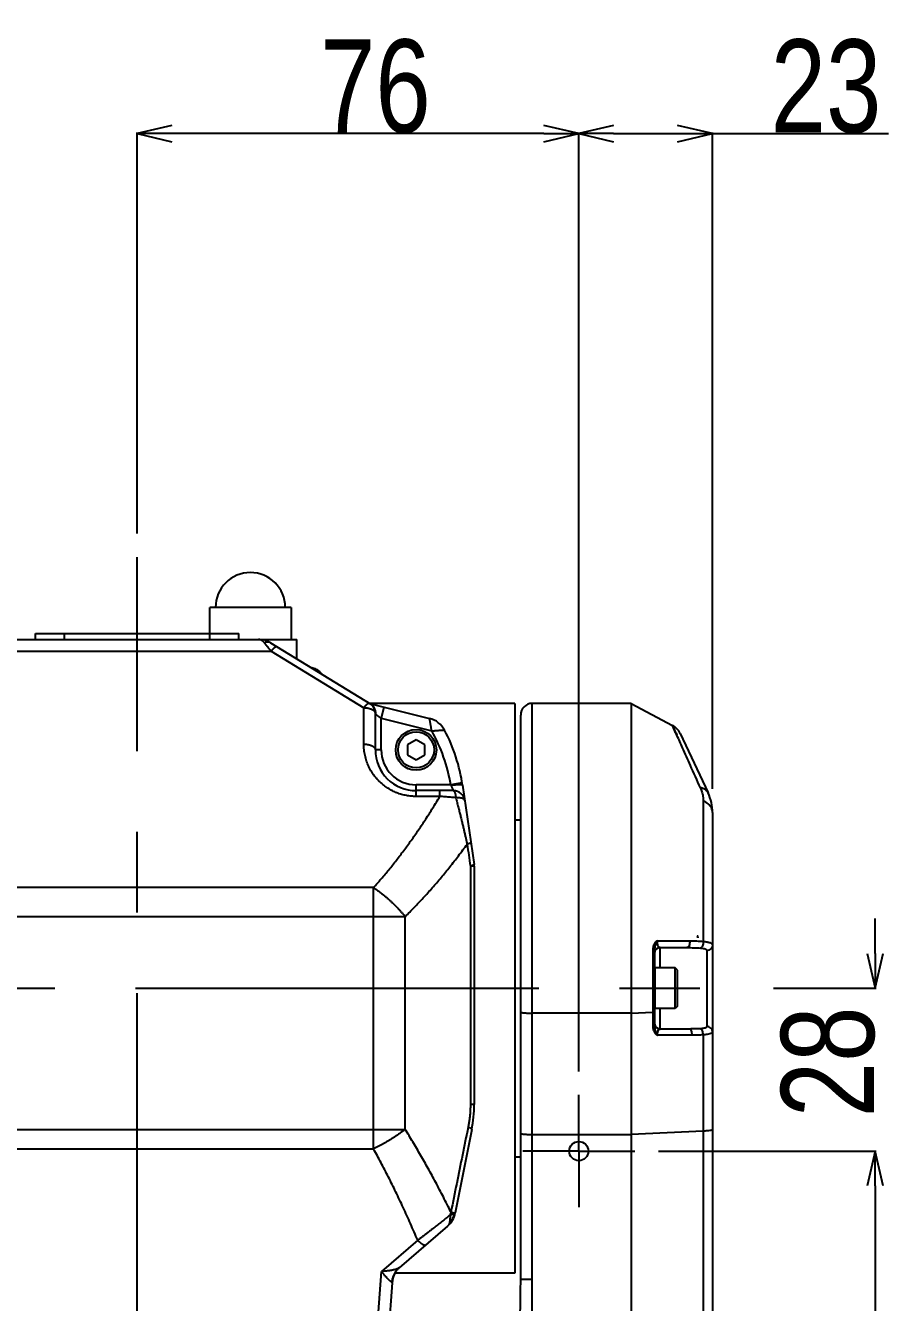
# Model space of a CAD drawing. Extents: x 0 to 3364, y 0 to 2376.
# Drawn here: x 2393.2 to 2543, y 1456.3 to 1675.9 of the extents above; entities that cross this region are included whole.
import ezdxf

# ---------------------------------------------------------------- set-up
doc = ezdxf.new("R2010")
doc.units = 0
doc.header["$LTSCALE"] = 185.02
doc.header["$PDMODE"] = 3
doc.header["$PDSIZE"] = 0.3125
doc.linetypes.add('CENTER', pattern=[0.6, 0.375, -0.075, 0.075, -0.075])
doc.layers.get('0').update_dxf_attribs({"linetype": 'CONTINUOUS'})
doc.layers.get('DEFPOINTS').update_dxf_attribs({"linetype": 'CONTINUOUS'})
doc.layers.add('95_ALL_DIM', color=7, linetype='CONTINUOUS')
doc.layers.add('DEFAULT_1', color=7, linetype='CENTER')
doc.styles.get("Standard").update_dxf_attribs({"font": 'txt', "width": 0.8})
doc.dimstyles.new('DIMSTYLE_1', dxfattribs={"dimtxt": 16, "dimasz": 6, "dimexe": 0.18, "dimexo": 0.0625, "dimgap": 0.09, "dimtad": 1, "dimdec": 3, "dimdsep": 46, "dimtxsty": 'Standard', "dimblk": 'OPEN', "dimblk1": 'OPEN', "dimblk2": 'OPEN', "dimcen": 0.09, "dimadec": 0, "dimazin": 0, "dimtp": 0.3, "dimtm": 0.3, "dimtfac": 1, "dimtdec": 3, "dimtofl": 0, "dimtmove": 0, "dimatfit": 3, "dimldrblk": 'OPEN', "dimfxl": 1, "dimtolj": 1, "dimarcsym": 0})
doc.dimstyles.new('DIMSTYLE_5', dxfattribs={"dimtxt": 16, "dimasz": 6, "dimexe": 0.18, "dimexo": 0.0625, "dimgap": 0.09, "dimtad": 1, "dimdec": 3, "dimdsep": 46, "dimtxsty": 'Standard', "dimblk": 'OPEN', "dimblk1": 'OPEN', "dimblk2": 'OPEN', "dimcen": 0.09, "dimadec": 0, "dimazin": 0, "dimtp": 0.2, "dimtm": 0.2, "dimtfac": 1, "dimtdec": 3, "dimtofl": 0, "dimtmove": 0, "dimatfit": 3, "dimldrblk": 'OPEN', "dimfxl": 1, "dimtolj": 1, "dimarcsym": 0})

# ---------------------------------------------------------------- blocks, each defined once
blk = doc.blocks.new('_OPEN')
at = {"color": 0, "linetype": 'ByBlock'}
for p, q in [((0, 0), (-1, 0.233)), ((-1, -0.233), (0, 0)), ((-1, 0), (0, 0))]:
    blk.add_line(p, q, dxfattribs=at)
blk = doc.blocks.new('*D29')
at = {"layer": '95_ALL_DIM', "color": 0, "transparency": 16777216}
for p, q in [((2539.34, 1516.3), (2539.34, 1522.3)), ((2521.84, 1510.3), (2539.52, 1510.3)), ((2502.06, 1482.3), (2539.52, 1482.3)), ((2539.34, 1476.3), (2539.34, 1470.3))]:
    blk.add_line(p, q, dxfattribs=at)
at = {"layer": 'DEFPOINTS', "color": 0, "transparency": 16777216}
for p in [(2521.78, 1510.3), (2501.99, 1482.3), (2539.34, 1482.3)]:
    blk.add_point(p, dxfattribs=at)
at = {"layer": '95_ALL_DIM', "color": 0, "transparency": 16777216, "xscale": 6, "yscale": 6, "zscale": 6}
for p, rotation in [((2539.34, 1510.3), 270), ((2539.34, 1482.3), 90)]:
    blk.add_blockref('_OPEN', p, dxfattribs=dict(at, rotation=rotation))
at = {"layer": '95_ALL_DIM', "color": 0, "transparency": 16777216, "insert": (2531.25, 1497.65), "char_height": 16, "attachment_point": 5, "rotation": 90}
blk.add_mtext('\\A1;28', dxfattribs=at)
blk = doc.blocks.new('*D30')
at = {"layer": '95_ALL_DIM', "color": 0, "transparency": 16777216}
for p, q in [((2502.06, 1482.3), (2539.52, 1482.3)), ((2539.34, 1476.3), (2539.34, 1406.3)), ((2502.06, 1400.3), (2539.52, 1400.3))]:
    blk.add_line(p, q, dxfattribs=at)
at = {"layer": 'DEFPOINTS', "color": 0, "transparency": 16777216}
for p in [(2501.99, 1482.3), (2501.99, 1400.3), (2539.34, 1400.3)]:
    blk.add_point(p, dxfattribs=at)
at = {"layer": '95_ALL_DIM', "color": 0, "transparency": 16777216, "xscale": 6, "yscale": 6, "zscale": 6}
for p, rotation in [((2539.34, 1482.3), 90), ((2539.34, 1400.3), 270)]:
    blk.add_blockref('_OPEN', p, dxfattribs=dict(at, rotation=rotation))
at = {"layer": '95_ALL_DIM', "color": 0, "transparency": 16777216, "insert": (2531.25, 1441.57), "char_height": 16, "attachment_point": 5, "rotation": 90}
blk.add_mtext('\\A1;82', dxfattribs=at)
blk = doc.blocks.new('*D31')
at = {"layer": '95_ALL_DIM', "color": 0, "transparency": 16777216}
for p, q in [((2412.34, 1588.53), (2412.34, 1657.48)), ((2482.34, 1657.3), (2418.34, 1657.3)), ((2488.34, 1496.01), (2488.34, 1657.48))]:
    blk.add_line(p, q, dxfattribs=at)
at = {"layer": 'DEFPOINTS', "color": 0, "transparency": 16777216}
for p in [(2412.34, 1657.3), (2412.34, 1588.47), (2488.34, 1495.95)]:
    blk.add_point(p, dxfattribs=at)
at = {"layer": '95_ALL_DIM', "color": 0, "transparency": 16777216, "xscale": 6, "yscale": 6, "zscale": 6, "rotation": 180}
blk.add_blockref('_OPEN', (2412.34, 1657.3), dxfattribs=at)
at = {"layer": '95_ALL_DIM', "color": 0, "transparency": 16777216, "xscale": 6, "yscale": 6, "zscale": 6}
blk.add_blockref('_OPEN', (2488.34, 1657.3), dxfattribs=at)
at = {"layer": '95_ALL_DIM', "color": 0, "transparency": 16777216, "insert": (2453.35, 1665.39), "char_height": 16, "attachment_point": 5}
blk.add_mtext('\\A1;76', dxfattribs=at)
blk = doc.blocks.new('*D32')
at = {"layer": '95_ALL_DIM', "color": 0, "transparency": 16777216}
for p, q in [((2488.34, 1496.01), (2488.34, 1657.48)), ((2494.34, 1657.3), (2505.34, 1657.3)), ((2511.34, 1544.58), (2511.34, 1657.48)), ((2511.34, 1657.3), (2541.64, 1657.3))]:
    blk.add_line(p, q, dxfattribs=at)
at = {"layer": 'DEFPOINTS', "color": 0, "transparency": 16777216}
for p in [(2488.34, 1657.3), (2511.34, 1544.51), (2488.34, 1495.95)]:
    blk.add_point(p, dxfattribs=at)
at = {"layer": '95_ALL_DIM', "color": 0, "transparency": 16777216, "xscale": 6, "yscale": 6, "zscale": 6, "rotation": 180}
blk.add_blockref('_OPEN', (2488.34, 1657.3), dxfattribs=at)
at = {"layer": '95_ALL_DIM', "color": 0, "transparency": 16777216, "xscale": 6, "yscale": 6, "zscale": 6}
blk.add_blockref('_OPEN', (2511.34, 1657.3), dxfattribs=at)
at = {"layer": '95_ALL_DIM', "color": 0, "transparency": 16777216, "insert": (2530.88, 1665.39), "char_height": 16, "attachment_point": 5}
blk.add_mtext('\\A1;23', dxfattribs=at)

msp = doc.modelspace()

# ---------------------------------------------------------------- linework, layer by layer
for p, q in [((2424.8439, 1570.3014), (2424.8439, 1575.8014)), ((2438.8439, 1575.8014), (2424.8439, 1575.8014)), ((2438.8439, 1575.8014), (2438.8439, 1570.3014)), ((2394.8439, 1570.3014), (2394.8439, 1571.3014)), ((2394.8439, 1571.3014), (2429.8439, 1571.3014)), ((2399.8439, 1570.3014), (2399.8439, 1571.3014)), ((2429.8439, 1570.3014), (2429.8439, 1571.3014)), ((2389.2703, 1568.3014), (2435.4176, 1568.3014)), ((2391.4694, 1570.3014), (2439.8439, 1570.3014)), ((2435.3043, 1569.7145), (2452.5627, 1559.1677)), ((2435.4176, 1568.3014), (2451.3439, 1558.5686)), ((2439.8439, 1566.9411), (2439.8439, 1570.3014)), ((2451.3439, 1552.3014), (2451.3439, 1558.5686)), ((2452.3439, 1559.3014), (2462.6797, 1556.7155)), ((2477.3439, 1559.3014), (2452.4684, 1559.3014)), ((2453.3439, 1551.3014), (2453.3439, 1557.5686)), ((2454.8294, 1558.6796), (2454.3439, 1556.7394)), ((2477.3439, 1559.3014), (2477.3439, 1461.3014)), ((2478.3439, 1460.3014), (2478.3439, 1557.3014)), ((2480.3439, 1460.2517), (2480.3439, 1559.3014)), ((2497.3439, 1559.3014), (2480.3439, 1559.3014)), ((2497.3439, 1559.3014), (2497.3439, 1321.3014)), ((2497.3439, 1559.3014), (2504.4653, 1555.5149)), ((2454.3439, 1551.3014), (2454.3439, 1556.7394)), ((2454.3439, 1556.7394), (2463.0397, 1554.5638)), ((2460.3439, 1553.0214), (2458.8544, 1552.1614)), ((2461.8335, 1552.1614), (2460.3439, 1553.0214)), ((2505.7712, 1554.1436), (2510.5825, 1543.9195)), ((2454.3439, 1551.3014), (2453.3439, 1551.3014)), ((2458.8544, 1552.1614), (2458.8544, 1550.4414)), ((2461.8335, 1550.4414), (2461.8335, 1552.1614)), ((2458.8544, 1550.4414), (2460.3439, 1549.5814)), ((2460.3439, 1549.5814), (2461.8335, 1550.4414)), ((2460.3439, 1543.3014), (2460.3439, 1545.3014)), ((2466.3074, 1545.3014), (2460.3439, 1545.3014)), ((2466.7464, 1544.3014), (2460.344, 1544.3014)), ((2464.4465, 1543.3014), (2464.4465, 1544.3014)), ((2468.2824, 1545.6167), (2466.3074, 1545.3014)), ((2468.3439, 1545.2134), (2470.3231, 1531.6027)), ((2464.4465, 1543.3014), (2460.3439, 1543.3014)), ((2509.7524, 1542.5262), (2509.7524, 1518.3728)), ((2511.3439, 1540.5134), (2511.3439, 1330.5479)), ((2477.3439, 1539.3014), (2478.3439, 1539.3014)), ((2469.6933, 1531.3149), (2469.6933, 1490.3014)), ((2470.3439, 1531.3149), (2469.6933, 1531.3149)), ((2470.3439, 1531.3149), (2470.3439, 1490.3014)), ((2453.0379, 1527.6219), (2371.65, 1527.6219)), ((2453.0379, 1482.6691), (2453.0379, 1527.6219)), ((2458.4638, 1522.6219), (2366.2241, 1522.6219)), ((2458.4638, 1486.0348), (2458.4638, 1522.6219)), ((2508.7158, 1519.3014), (2508.8439, 1519.3014)), ((2508.8439, 1518.9705), (2508.8439, 1519.3014)), ((2501.0787, 1516.9511), (2501.0787, 1516.3014)), ((2501.0787, 1516.3014), (2501.0787, 1506.2038)), ((2501.3439, 1516.8887), (2501.3439, 1503.8006)), ((2502.3439, 1513.8014), (2502.3439, 1517.3014)), ((2502.3439, 1517.3014), (2506.9588, 1517.3014)), ((2510.3439, 1516.8087), (2510.3439, 1503.7286)), ((2501.4439, 1513.8014), (2501.4439, 1506.8014)), ((2504.9439, 1513.8014), (2501.4439, 1513.8014)), ((2504.9439, 1506.8014), (2504.9439, 1513.8014)), ((2505.3439, 1513.4014), (2504.9439, 1513.8014)), ((2505.3439, 1507.2014), (2505.3439, 1513.4014)), ((2504.9439, 1506.8014), (2501.4439, 1506.8014)), ((2502.3439, 1503.3014), (2502.3439, 1506.8014)), ((2505.3439, 1507.2014), (2504.9439, 1506.8014)), ((2497.3439, 1506.0308), (2480.3439, 1506.0308)), ((2497.3439, 1506.0308), (2501.0787, 1506.2038)), ((2501.0787, 1506.2038), (2501.0787, 1503.7624)), ((2507.8377, 1502.2245), (2501.8744, 1502.2246)), ((2507.3682, 1503.3014), (2502.3439, 1503.3014)), ((2509.7524, 1502.2893), (2509.7524, 1398.2678)), ((2470.3439, 1490.3014), (2469.6933, 1490.3014)), ((2366.2241, 1486.0348), (2458.4638, 1486.0348)), ((2469.9231, 1486.019), (2467.0725, 1471.6549)), ((2480.3439, 1485.1637), (2497.3439, 1485.1637)), ((2509.7524, 1485.7387), (2497.3439, 1485.1637)), ((2371.65, 1482.6691), (2453.0379, 1482.6691)), ((2477.3439, 1481.3014), (2478.3439, 1481.3014)), ((2465.758, 1469.4014), (2457.4275, 1462.2338)), ((2460.6347, 1466.9586), (2454.4108, 1461.6034)), ((2453.7251, 1452.3634), (2454.4108, 1461.6034)), ((2477.3439, 1461.3014), (2456.718, 1461.3014)), ((2456.2212, 1459.6472), (2454.6531, 1438.5184))]:
    msp.add_line(p, q)
for centre, radius in [((2460.3439, 1551.3014), 3.5), ((2460.3439, 1551.3014), 3.1), ((2488.3439, 1482.3014), 1.65)]:
    msp.add_circle(centre, radius)
for centre, radius, start, end in [((2431.8439, 1575.8014), 6, 0, 180), ((2433.2185, 1566.3014), 4, 58.570336, 90.000926), ((2453.908, 1563.0334), 4, 238.570434, 255.953411), ((2451.3439, 1557.5686), 2, 0, 58.570434), ((2480.3439, 1557.3014), 2, 90, 180), ((2461.7088, 1552.8351), 4, 27.894169, 75.953411), ((2503.0567, 1552.8662), 3, 25.201124, 62), ((2439.3439, 1540.9964), 27.305, 9.071301, 29.793916), ((2439.3439, 1540.9964), 29.305, 8.273544, 27.894169), ((2460.3439, 1551.3014), 7, 179.999973, 270.000055), ((2460.3439, 1551.3014), 6, 180, 270), ((2466.7464, 1542.3014), 2, 8.273592, 90), ((2503.3439, 1540.5131), 8, 0.002249, 25.201124), ((2468.3439, 1531.3149), 2, 0, 8.273592), ((2502.3439, 1516.3014), 1, 90, 179.997483), ((2501.4439, 1513.7014), 0.1, 90, 180), ((2501.4439, 1506.9014), 0.1, 180, 270), ((2502.3439, 1504.3014), 1, 187.5, 270), ((2448.3439, 1490.3014), 22, 348.775387, 0.000021), ((2463.1491, 1472.4335), 4, 310.709381, 348.775406), ((2460.2105, 1459.3514), 4, 130.709379, 175.763605), ((2178.3439, 1460.3014), 300, 353.554055, 360)]:
    msp.add_arc(centre, radius, start, end)
for points, start_tangent, end_tangent in [([(2434.2614, 1569.7145), (2434.1576, 1569.8331), (2434.0497, 1569.9396), (2433.9381, 1570.0335), (2433.8233, 1570.1141), (2433.7057, 1570.1809), (2433.5859, 1570.2333), (2433.4644, 1570.2711), (2433.3416, 1570.2938), (2433.2185, 1570.3014)], (-0.63324809, 0.77394887), (-1, 0.00003249)), ([(2435.3043, 1569.7145), (2435.2177, 1569.7607), (2435.1257, 1569.797), (2435.0288, 1569.823), (2434.9275, 1569.8387), (2434.8224, 1569.8439), (2434.7141, 1569.8387), (2434.6032, 1569.823), (2434.4903, 1569.797), (2434.3762, 1569.7607), (2434.2614, 1569.7145)], (-0.85328183, 0.52145001), (-0.91364219, -0.40651931)), ([(2435.4176, 1568.3014), (2435.2526, 1568.5031), (2435.0966, 1568.6937), (2434.9497, 1568.8732), (2434.812, 1569.0415), (2434.6835, 1569.1986), (2434.5642, 1569.3444), (2434.4542, 1569.4788), (2434.3533, 1569.6021), (2434.2614, 1569.7145)], (-0.63333253, 0.77387978), (-0.63340538, 0.77382015)), ([(2436.4605, 1569.008), (2436.4205, 1569.0258), (2436.3748, 1569.0338), (2436.3237, 1569.0319), (2436.2675, 1569.0203), (2436.2064, 1568.9989), (2436.1409, 1568.9679), (2436.0712, 1568.9274), (2435.9979, 1568.8777), (2435.9212, 1568.8191), (2435.8417, 1568.7518), (2435.7598, 1568.6764), (2435.676, 1568.5931), (2435.5907, 1568.5025), (2435.5044, 1568.4051), (2435.4176, 1568.3014)], (-0.85328183, 0.52145001), (-0.63167296, -0.77523498)), ([(2442.2062, 1565.4974), (2442.4035, 1565.4644), (2442.7649, 1565.3646), (2443.1092, 1565.2174), (2443.4299, 1565.0253), (2443.7211, 1564.792), (2443.9773, 1564.5218), (2444.1266, 1564.3231)], (0.99154589, -0.12975653), (0.56358218, -0.82606)), ([(2452.3868, 1559.2752), (2452.3468, 1559.293), (2452.3011, 1559.301), (2452.25, 1559.2991), (2452.1937, 1559.2875), (2452.1325, 1559.266), (2452.0669, 1559.235), (2451.9972, 1559.1944), (2451.9238, 1559.1446), (2451.8471, 1559.0859), (2451.7675, 1559.0186), (2451.6855, 1558.943), (2451.6016, 1558.8596), (2451.5162, 1558.7688), (2451.4299, 1558.6713), (2451.3439, 1558.5686)], (-0.85328183, 0.52145001), (-0.63167295, -0.77523499)), ([(2451.3439, 1558.5686), (2451.4934, 1558.5658), (2451.642, 1558.5575), (2451.789, 1558.5436), (2451.9335, 1558.5242), (2452.0746, 1558.4995), (2452.2117, 1558.4696), (2452.3439, 1558.4347), (2452.4706, 1558.3949), (2452.5909, 1558.3505), (2452.7043, 1558.3017), (2452.81, 1558.2488), (2452.9076, 1558.1921), (2452.9964, 1558.1319), (2453.076, 1558.0686), (2453.1459, 1558.0025), (2453.2057, 1557.934), (2453.2551, 1557.8634), (2453.2938, 1557.7912), (2453.3216, 1557.7177), (2453.3384, 1557.6434), (2453.3439, 1557.5686)], (1, 0), (0, -1)), ([(2453.4166, 1557.4354), (2453.4202, 1557.5858), (2453.4131, 1557.7353), (2453.3953, 1557.883), (2453.3669, 1558.0283), (2453.328, 1558.1702), (2453.2789, 1558.3078), (2453.2198, 1558.4405), (2453.1512, 1558.5673), (2453.0732, 1558.6876), (2452.9865, 1558.8006), (2452.8915, 1558.9058), (2452.7888, 1559.0024), (2452.679, 1559.0898), (2452.5627, 1559.1677)], (0.05944632, 0.9982315), (-0.85328183, 0.52145001)), ([(2453.3439, 1557.5686), (2453.3478, 1557.5615), (2453.3529, 1557.5522), (2453.3603, 1557.5386), (2453.3702, 1557.5204), (2453.3828, 1557.4974), (2453.3982, 1557.4691), (2453.4166, 1557.4354)], (0.478913, -0.87786237), (0.47876016, -0.87794573)), ([(2453.4166, 1557.4354), (2453.4427, 1557.4158), (2453.4727, 1557.3933), (2453.5064, 1557.368), (2453.5438, 1557.3399), (2453.5847, 1557.3092), (2453.629, 1557.276), (2453.6764, 1557.2404), (2453.7268, 1557.2026), (2453.7801, 1557.1626), (2453.8359, 1557.1207), (2453.8941, 1557.077), (2453.9543, 1557.0318), (2454.0165, 1556.9852), (2454.0802, 1556.9373), (2454.1452, 1556.8886), (2454.2111, 1556.8391), (2454.2775, 1556.7893), (2454.3439, 1556.7394)], (0.79979559, -0.60027245), (0.79975447, -0.60032723)), ([(2463.0397, 1554.5638), (2463.0128, 1554.7324), (2462.9857, 1554.9011), (2462.9587, 1555.0676), (2462.932, 1555.2306), (2462.906, 1555.3888), (2462.8807, 1555.5412), (2462.8564, 1555.6868), (2462.8332, 1555.8248), (2462.8113, 1555.9543), (2462.7908, 1556.0748), (2462.7718, 1556.1857), (2462.7544, 1556.2866), (2462.7388, 1556.3772), (2462.7249, 1556.457), (2462.7129, 1556.526), (2462.7027, 1556.5842), (2462.6944, 1556.6316), (2462.688, 1556.6684), (2462.6834, 1556.6946), (2462.6806, 1556.7102), (2462.6797, 1556.7155)], (-0.15383024, 0.98809729), (-0.17333966, 0.9848621)), ([(2505.2285, 1553.8163), (2504.6563, 1555.0897), (2504.4651, 1555.515), (2504.6559, 1555.0906), (2505.1974, 1553.8857)], (-0.40973218, 0.91220586), (0.4097431, -0.91220096)), ([(2504.4651, 1555.515), (2504.6559, 1555.0906), (2505.1974, 1553.8857)], (0.97558419, 0.2196258), (0.4097431, -0.91220096)), ([(2463.0397, 1554.5638), (2463.2096, 1554.5831), (2463.3799, 1554.6011), (2463.5486, 1554.6176), (2463.7141, 1554.6324), (2463.8753, 1554.6456), (2464.0309, 1554.6572), (2464.18, 1554.6672), (2464.3216, 1554.6756), (2464.4549, 1554.6827), (2464.5791, 1554.6885), (2464.6937, 1554.6932), (2464.7982, 1554.6969), (2464.8921, 1554.6997), (2464.9749, 1554.7019), (2465.0466, 1554.7035), (2465.1072, 1554.7046), (2465.1566, 1554.7054), (2465.195, 1554.7059), (2465.2223, 1554.7062), (2465.2386, 1554.7064), (2465.2441, 1554.7065)], (0.99276096, 0.12010696), (0.99995143, 0.00985578)), ([(2509.2765, 1544.7834), (2507.5466, 1548.6491), (2506.1917, 1551.6711), (2505.2285, 1553.8163)], (-0.40804996, 0.9129596), (-0.40973218, 0.91220586)), ([(2460.3439, 1543.3014), (2459.9313, 1543.3109), (2459.5169, 1543.3395), (2459.1021, 1543.3875), (2458.6884, 1543.455), (2458.2769, 1543.542), (2457.8689, 1543.6484), (2457.4644, 1543.7745), (2457.0639, 1543.9204), (2456.668, 1544.0863), (2456.2777, 1544.2723), (2455.8941, 1544.4784), (2455.5179, 1544.7048), (2455.1501, 1544.9513), (2454.7918, 1545.2181), (2454.4441, 1545.5049), (2454.1083, 1545.8117), (2453.7855, 1546.138), (2453.4771, 1546.4836), (2453.1844, 1546.8479), (2452.9087, 1547.2303), (2452.6513, 1547.6299), (2452.4136, 1548.0459), (2452.1969, 1548.4771), (2452.0023, 1548.9224), (2451.8312, 1549.3804), (2451.6844, 1549.8495), (2451.5629, 1550.3281), (2451.4676, 1550.8145), (2451.3991, 1551.3067), (2451.3578, 1551.803), (2451.3439, 1552.3014)], (-1, 0.00000204), (-0.00000095, 1)), ([(2451.3439, 1552.3014), (2451.4934, 1552.2986), (2451.642, 1552.2902), (2451.789, 1552.2763), (2451.9335, 1552.257), (2452.0746, 1552.2323), (2452.2117, 1552.2024), (2452.3439, 1552.1674), (2452.4706, 1552.1276), (2452.5909, 1552.0832), (2452.7043, 1552.0345), (2452.81, 1551.9816), (2452.9076, 1551.9249), (2452.9964, 1551.8647), (2453.076, 1551.8014), (2453.1459, 1551.7353), (2453.2057, 1551.6667), (2453.2551, 1551.5962), (2453.2938, 1551.5239), (2453.3216, 1551.4504), (2453.3384, 1551.3761), (2453.3439, 1551.3014)], (1, 0), (0, -1)), ([(2466.3074, 1545.3014), (2466.3271, 1545.2596), (2466.3463, 1545.2179), (2466.3648, 1545.1761)], (0.43201286, -0.90186744), (0.39979251, -0.91660567)), ([(2468.3439, 1545.2134), (2468.3352, 1545.2316), (2468.3146, 1545.2479), (2468.2823, 1545.2623), (2468.2384, 1545.2746), (2468.1832, 1545.2849), (2468.117, 1545.293), (2468.0403, 1545.2988), (2467.9535, 1545.3024), (2467.8572, 1545.3038), (2467.7518, 1545.3029), (2467.6381, 1545.2997), (2467.5167, 1545.2942), (2467.3884, 1545.2866), (2467.2539, 1545.2767), (2467.114, 1545.2647), (2466.9697, 1545.2507), (2466.8217, 1545.2348), (2466.6709, 1545.2169), (2466.5183, 1545.1974), (2466.3648, 1545.1761)], (-0.1438999, 0.98959225), (-0.98991142, -0.14168765)), ([(2466.3648, 1545.1761), (2466.3932, 1545.1109), (2466.4213, 1545.0464), (2466.449, 1544.9831), (2466.476, 1544.9211), (2466.5023, 1544.861), (2466.5277, 1544.8027), (2466.5521, 1544.7467), (2466.5755, 1544.6931), (2466.5977, 1544.6422), (2466.6186, 1544.5942), (2466.6382, 1544.5492), (2466.6564, 1544.5076), (2466.6731, 1544.4694), (2466.6881, 1544.4349), (2466.7016, 1544.4041), (2466.7133, 1544.3771), (2466.7233, 1544.3542), (2466.7316, 1544.3352), (2466.7381, 1544.3204), (2466.7427, 1544.3098), (2466.7464, 1544.3014)], (0.39975016, -0.91662414), (0.39982774, -0.9165903)), ([(2466.7464, 1544.3014), (2466.7814, 1544.296), (2466.8163, 1544.2799), (2466.8509, 1544.2532), (2466.8848, 1544.216), (2466.918, 1544.1685), (2466.9503, 1544.111), (2466.9815, 1544.0438), (2467.0115, 1543.9672), (2467.04, 1543.8816), (2467.0669, 1543.7876), (2467.0921, 1543.6855), (2467.1155, 1543.5761), (2467.1369, 1543.4598), (2467.1561, 1543.3372), (2467.1732, 1543.2091), (2467.188, 1543.0761)], (1, 0), (0.10013511, -0.99497385)), ([(2510.5826, 1543.9195), (2510.2902, 1544.3191), (2509.8455, 1544.6132), (2509.2764, 1544.7834)], (-0.42588638, 0.90477665), (-0.98624115, 0.16531301)), ([(2509.2765, 1544.7834), (2509.532, 1544.0857), (2509.6946, 1543.3329), (2509.7524, 1542.5262)], (0.40816289, -0.91290912), (-0.0000519, -1)), ([(2453.0379, 1527.6219), (2454.3567, 1529.1317), (2455.6641, 1530.6983), (2456.9597, 1532.3223), (2458.2432, 1534.0047), (2459.514, 1535.7462), (2460.7709, 1537.5469), (2462.0127, 1539.4065), (2463.2383, 1541.3248), (2464.4465, 1543.3014)], (0.66641519, 0.74558084), (0.51310204, 0.85832762)), ([(2467.188, 1543.0761), (2466.7189, 1543.1178), (2466.2537, 1543.1579), (2465.793, 1543.1964), (2465.3379, 1543.2331), (2464.8888, 1543.2681), (2464.4465, 1543.3014)], (-0.99595095, 0.08989835), (-0.99728512, 0.07363684)), ([(2468.7255, 1542.5892), (2468.7118, 1542.6434), (2468.6867, 1542.6955), (2468.6504, 1542.7454), (2468.6031, 1542.7927), (2468.5451, 1542.8372), (2468.4766, 1542.8786), (2468.3982, 1542.9167), (2468.3102, 1542.9511), (2468.2132, 1542.9819), (2468.1076, 1543.0087), (2467.9942, 1543.0314), (2467.8736, 1543.0499), (2467.7465, 1543.064), (2467.6136, 1543.0738), (2467.4757, 1543.0791), (2467.3335, 1543.0799), (2467.188, 1543.0761)], (-0.14390008, 0.98959222), (-0.99916845, -0.04077267)), ([(2467.188, 1543.0761), (2467.3934, 1542.2791), (2467.5917, 1541.5013), (2467.7822, 1540.745), (2467.9648, 1540.012), (2468.1393, 1539.3034), (2468.3055, 1538.6204), (2468.4634, 1537.9641), (2468.613, 1537.3349), (2468.7544, 1536.733), (2468.8878, 1536.1577), (2469.0136, 1535.6081), (2469.1322, 1535.083)], (0.25090766, -0.96801103), (0.2189098, -0.9757451)), ([(2511.3439, 1540.5131), (2511.1509, 1541.3178), (2510.5966, 1542.0189), (2509.7524, 1542.5262)], (0, 1), (-0.92716443, 0.37465468)), ([(2469.7752, 1535.3708), (2469.7721, 1535.3505), (2469.7573, 1535.3285), (2469.7309, 1535.305), (2469.6929, 1535.2802), (2469.6437, 1535.2543), (2469.5835, 1535.2273), (2469.5126, 1535.1995), (2469.4315, 1535.171), (2469.3407, 1535.142), (2469.2408, 1535.1126), (2469.1322, 1535.083)], (0.14389823, -0.98959249), (-0.96719604, -0.25403113)), ([(2458.4638, 1522.6219), (2460.0341, 1524.2101), (2461.5902, 1525.8609), (2463.1314, 1527.5753), (2464.6575, 1529.3544), (2466.1673, 1531.1988), (2467.6594, 1533.1084), (2469.1322, 1535.083)], (0.7116579, 0.70252618), (0.58894883, 0.80817033)), ([(2469.1322, 1535.083), (2469.4131, 1533.1968), (2469.6933, 1531.3149)], (0.14729321, -0.98909287), (0.14729321, -0.98909287)), ([(2470.3231, 1531.6027), (2470.3235, 1531.5971), (2470.3229, 1531.5913), (2470.3214, 1531.5853), (2470.3188, 1531.5789), (2470.3149, 1531.5719), (2470.3093, 1531.5642), (2470.3017, 1531.5555), (2470.2913, 1531.5458), (2470.2776, 1531.5347), (2470.2595, 1531.5222), (2470.2361, 1531.5079), (2470.2057, 1531.4915), (2470.1663, 1531.4725), (2470.1155, 1531.4506), (2470.0524, 1531.426), (2469.977, 1531.3994), (2469.8905, 1531.3714), (2469.7948, 1531.343), (2469.6933, 1531.3149)], (0.1439001, -0.98959222), (-0.96617378, -0.25789189)), ([(2453.0379, 1527.6219), (2453.4364, 1527.3484), (2453.8339, 1527.063), (2454.2293, 1526.7662), (2454.6217, 1526.4589), (2455.0101, 1526.1418), (2455.3935, 1525.8158), (2455.7709, 1525.4817), (2456.1413, 1525.1404), (2456.5039, 1524.7926), (2456.8576, 1524.4393), (2457.2017, 1524.0814), (2457.5352, 1523.7198), (2457.8572, 1523.3554), (2458.167, 1522.9891), (2458.4638, 1522.6219)], (0.83062983, -0.556825), (0.61961909, -0.78490266)), ([(2501.8745, 1518.4559), (2501.7095, 1518.3478), (2501.5384, 1518.1953), (2501.3725, 1517.9867), (2501.2268, 1517.7127), (2501.1206, 1517.3676), (2501.0787, 1516.9511)], (-0.87070577, -0.4918043), (-0.00020764, -0.99999998)), ([(2501.8745, 1518.4559), (2501.7645, 1518.2493), (2501.6505, 1518.0269), (2501.5399, 1517.7873), (2501.4428, 1517.5219), (2501.3719, 1517.2234), (2501.3439, 1516.8887)], (-0.47778412, -0.87847728), (-0.00008963, -1)), ([(2502.3439, 1517.3014), (2502.2052, 1517.345), (2502.0847, 1517.4633), (2501.9902, 1517.6337), (2501.9233, 1517.836), (2501.8838, 1518.0516), (2501.8691, 1518.2626), (2501.8745, 1518.4559)], (-0.99999999, -0.00012192), (0.07449808, 0.99722116)), ([(2501.8745, 1518.4559), (2504.6708, 1518.4611), (2507.4283, 1518.4666)], (0.99999838, 0.00179766), (0.99999789, 0.00205456)), ([(2507.4283, 1518.4666), (2507.4178, 1518.0364), (2507.3221, 1517.6553), (2507.1591, 1517.3942), (2506.9588, 1517.3014)], (0.0794856, -0.99683601), (-1, 0.00000001)), ([(2507.4283, 1518.4666), (2508.5788, 1518.4446), (2509.7524, 1518.3728)], (0.99999789, 0.00205451), (0.99665001, -0.08178478)), ([(2508.7158, 1519.3014), (2508.7805, 1519.1357), (2508.823, 1519.0255)], (0.36662721, -0.93036793), (0.35725248, -0.93400785)), ([(2508.823, 1519.0255), (2508.8439, 1518.9705)], (0.35725248, -0.93400785), (0.35536425, -0.9347279)), ([(2509.7523, 1518.3728), (2509.721, 1517.9761), (2509.6202, 1517.6156), (2509.4661, 1517.3484), (2509.2829, 1517.2169)], (0.01513968, -0.99988539), (-0.96006858, -0.27976477)), ([(2509.7524, 1518.3728), (2510.4112, 1518.2876), (2510.917, 1518.1547), (2511.2351, 1517.9708), (2511.3439, 1517.7383)], (0.996113, -0.08808453), (-0.00012552, -0.99999999)), ([(2511.3439, 1517.7383), (2511.2678, 1517.3825), (2511.051, 1517.0809), (2510.7266, 1516.8794), (2510.3439, 1516.8087)], (-0.00000001, -1), (-1, 0)), ([(2501.3439, 1516.8887), (2501.2194, 1516.9354), (2501.0787, 1516.9511)], (-0.00013117, 0.99999999), (-0.99718447, 0.07498761)), ([(2506.9588, 1517.3014), (2508.1093, 1517.2805), (2509.2829, 1517.2168)], (1, -0.00000002), (0.99740737, -0.071962)), ([(2509.2829, 1517.2168), (2509.7221, 1517.1685), (2510.0592, 1517.0875), (2510.2713, 1516.968), (2510.3439, 1516.8087)], (0.9974076, -0.07195892), (-0.00020157, -0.99999998)), ([(2478.3439, 1506.2051), (2478.3476, 1506.1946), (2478.3585, 1506.1841), (2478.3767, 1506.1737), (2478.4021, 1506.1634), (2478.4345, 1506.1532), (2478.4739, 1506.1433), (2478.5201, 1506.1335), (2478.573, 1506.1241), (2478.6324, 1506.1149), (2478.698, 1506.1061), (2478.7696, 1506.0976), (2478.8469, 1506.0895), (2478.9297, 1506.0818), (2479.0177, 1506.0746), (2479.1105, 1506.0679), (2479.2078, 1506.0616), (2479.3093, 1506.0559), (2479.4145, 1506.0507), (2479.5231, 1506.0461), (2479.6347, 1506.0421), (2479.7489, 1506.0387), (2479.8653, 1506.0358), (2479.9834, 1506.0336), (2480.1029, 1506.032), (2480.2232, 1506.0311), (2480.3439, 1506.0308)], (0, -1), (1, 0)), ([(2501.3439, 1506.2423), (2501.2194, 1506.2135), (2501.0787, 1506.2038)], (0, -1), (-0.99892796, -0.04629185)), ([(2501.3439, 1503.8008), (2501.2194, 1503.772), (2501.0787, 1503.7624)], (-0.00087761, -0.99999961), (-0.99893311, -0.04618055)), ([(2501.0787, 1503.7624), (2501.0891, 1503.5529)], (-0.00019287, -0.99999998), (0.10003275, -0.99498415)), ([(2501.0891, 1503.5529), (2501.1014, 1503.4548), (2501.1603, 1503.1871), (2501.2435, 1502.959), (2501.3413, 1502.7682), (2501.4467, 1502.6111), (2501.5547, 1502.483), (2501.6625, 1502.3789), (2501.7691, 1502.2944), (2501.8744, 1502.2246)], (0.10003275, -0.99498415), (0.85367358, -0.52080843)), ([(2501.3439, 1503.8006), (2501.359, 1503.5571), (2501.3984, 1503.3352), (2501.4538, 1503.1345), (2501.519, 1502.9535), (2501.5893, 1502.7894), (2501.6614, 1502.6381), (2501.7332, 1502.4961), (2501.8042, 1502.3593), (2501.8745, 1502.2245)], (-0.00013986, -0.99999999), (0.46490229, -0.88536199)), ([(2501.8745, 1502.2246), (2501.8805, 1502.4774), (2501.9169, 1502.7227), (2501.9845, 1502.9475), (2502.0825, 1503.1331), (2502.2058, 1503.2574), (2502.3439, 1503.3014)], (-0.03671781, 0.99932567), (0.99999999, -0.00012672)), ([(2509.2829, 1503.3581), (2508.3269, 1503.3157), (2507.3682, 1503.3014)], (-0.99825522, -0.05904668), (-1, -0.00000063)), ([(2507.8377, 1502.2245), (2507.8129, 1502.6301), (2507.7138, 1502.9808), (2507.5568, 1503.2177), (2507.3682, 1503.3014)], (0.03631893, 0.99934025), (-1, 0)), ([(2509.7524, 1502.2893), (2508.7964, 1502.2407), (2507.8377, 1502.2245)], (-0.99772287, -0.06744689), (-1, -0.00000283)), ([(2510.3439, 1503.7286), (2510.2712, 1503.5789), (2510.0591, 1503.47), (2509.7219, 1503.3988), (2509.2829, 1503.3581)], (0.00031675, -0.99999995), (-0.99825537, -0.05904421)), ([(2509.7524, 1502.2893), (2509.712, 1502.6676), (2509.6091, 1503.002), (2509.4588, 1503.2439), (2509.2829, 1503.3581)], (-0.01670992, 0.99986038), (-0.97266884, 0.23219674)), ([(2511.3439, 1502.7896), (2511.2349, 1502.5954), (2510.9168, 1502.4493), (2510.411, 1502.3495), (2509.7524, 1502.2893)], (0.00021633, -0.99999998), (-0.99817376, -0.06040811)), ([(2511.3439, 1502.7896), (2511.2678, 1503.1489), (2511.051, 1503.4536), (2510.7266, 1503.6571), (2510.3439, 1503.7286)], (-0.00000001, 1), (-1, 0.00001003)), ([(2469.6933, 1490.3014), (2469.6828, 1489.6597), (2469.6508, 1489.0125), (2469.5968, 1488.3618), (2469.5206, 1487.7095), (2469.4222, 1487.0577), (2469.3016, 1486.4083)], (-0.00000076, -1), (-0.19916123, -0.97996674)), ([(2458.4638, 1486.0348), (2458.1017, 1485.7564), (2457.7267, 1485.4786), (2457.3396, 1485.2023), (2456.9415, 1484.9281), (2456.5334, 1484.6567), (2456.1164, 1484.3889), (2455.6914, 1484.1253), (2455.2596, 1483.8665), (2454.8222, 1483.6134), (2454.3801, 1483.3664), (2453.9346, 1483.1263), (2453.4869, 1482.8937), (2453.0379, 1482.6691)], (-0.78739756, -0.61644553), (-0.89808017, -0.4398318)), ([(2466.3392, 1471.8323), (2465.0445, 1474.4094), (2463.7422, 1476.8995), (2462.4325, 1479.3057), (2461.1154, 1481.63), (2459.792, 1483.8731), (2458.4638, 1486.0348)], (-0.44181652, 0.89710543), (-0.53129382, 0.84718763)), ([(2469.3016, 1486.4083), (2468.3222, 1481.5894), (2467.3348, 1476.7307), (2466.3392, 1471.8323)], (-0.19916195, -0.97996659), (-0.19916192, -0.9799666)), ([(2469.9231, 1486.019), (2469.9224, 1486.0465), (2469.91, 1486.0762), (2469.8857, 1486.1078), (2469.85, 1486.1413), (2469.8028, 1486.1764), (2469.7445, 1486.2129), (2469.6756, 1486.2505), (2469.5963, 1486.2891), (2469.5071, 1486.3284), (2469.4087, 1486.3683), (2469.3016, 1486.4083)], (0.19465541, 0.98087169), (-0.94083371, 0.3388686)), ([(2478.3439, 1485.338), (2478.3476, 1485.3275), (2478.3585, 1485.317), (2478.3767, 1485.3066), (2478.4021, 1485.2963), (2478.4345, 1485.2862), (2478.4739, 1485.2762), (2478.5201, 1485.2665), (2478.573, 1485.257), (2478.6324, 1485.2478), (2478.698, 1485.239), (2478.7696, 1485.2305), (2478.8469, 1485.2224), (2478.9297, 1485.2148), (2479.0177, 1485.2075), (2479.1105, 1485.2008), (2479.2078, 1485.1946), (2479.3093, 1485.1888), (2479.4145, 1485.1837), (2479.5231, 1485.1791), (2479.6347, 1485.175), (2479.7489, 1485.1716), (2479.8653, 1485.1688), (2479.9834, 1485.1666), (2480.1029, 1485.165), (2480.2232, 1485.164), (2480.3439, 1485.1637)], (0, -1), (1, 0)), ([(2511.3439, 1485.9696), (2511.2348, 1485.8997), (2510.9154, 1485.8349), (2510.409, 1485.7799), (2509.7524, 1485.7387)], (0, -1), (-0.99892796, -0.04629185)), ([(2460.6347, 1466.9586), (2459.3876, 1469.8312), (2458.1326, 1472.598), (2456.8696, 1475.2628), (2455.5988, 1477.829), (2454.321, 1480.2978), (2453.0379, 1482.6691)], (-0.3909335, 0.92041893), (-0.48416496, 0.87497674)), ([(2466.9548, 1471.557), (2466.8781, 1471.3258), (2466.7852, 1471.0981), (2466.6765, 1470.8748), (2466.5524, 1470.657), (2466.4136, 1470.4455), (2466.2605, 1470.2413), (2466.094, 1470.0453)], (-0.28236912, -0.95930583), (-0.67030072, -0.74208958)), ([(2466.3392, 1471.8323), (2466.2665, 1471.582), (2466.1917, 1471.3256)], (-0.27878072, -0.96035478), (-0.28027217, -0.95992058)), ([(2466.1917, 1471.3256), (2466.3128, 1471.3633), (2466.4254, 1471.3983), (2466.5288, 1471.4305), (2466.6228, 1471.4595), (2466.7077, 1471.4853), (2466.7832, 1471.5079), (2466.8495, 1471.5273), (2466.9067, 1471.5436), (2466.9548, 1471.557)], (0.95655437, 0.29155399), (0.96449541, 0.26409961)), ([(2466.9548, 1471.557), (2466.91, 1471.5881), (2466.8553, 1471.6205), (2466.7909, 1471.654), (2466.7174, 1471.6885), (2466.635, 1471.7238), (2466.5441, 1471.7597), (2466.4454, 1471.7959), (2466.3392, 1471.8324)], (-0.79493071, 0.60670022), (-0.94886093, 0.31569438)), ([(2466.9548, 1471.557), (2466.9886, 1471.5638), (2467.0159, 1471.5699), (2467.0365, 1471.5752), (2467.0505, 1471.5796), (2467.0576, 1471.5832)], (0.98152943, 0.19131118), (0.75847309, 0.65170436)), ([(2466.1917, 1471.3256), (2465.8938, 1471.0799), (2465.5869, 1470.8285), (2465.2714, 1470.5718), (2464.9478, 1470.3103), (2464.6166, 1470.0443), (2464.2784, 1469.7742), (2463.9335, 1469.5005), (2463.5827, 1469.2237), (2463.2264, 1468.9442), (2462.8652, 1468.6626), (2462.4999, 1468.3794), (2462.131, 1468.0951), (2461.7594, 1467.8102), (2461.3856, 1467.5255), (2461.0104, 1467.2414), (2460.6347, 1466.9586)], (-0.7703646, -0.63760362), (-0.79984123, -0.60021163)), ([(2466.094, 1470.0453), (2466.0711, 1469.9504), (2466.0458, 1469.8619), (2466.0181, 1469.7799), (2465.9879, 1469.7045), (2465.9549, 1469.636), (2465.9192, 1469.5745), (2465.8805, 1469.5201), (2465.839, 1469.473)], (-0.2166101, -0.9762582), (-0.70518486, -0.7090235)), ([(2466.1917, 1471.3256), (2466.1948, 1471.1569), (2466.1937, 1470.9932), (2466.1886, 1470.8357), (2466.1802, 1470.685), (2466.1685, 1470.5415), (2466.154, 1470.4058), (2466.1367, 1470.2777), (2466.1166, 1470.1575), (2466.094, 1470.0453)], (0.03568861, -0.99936296), (-0.2167501, -0.97622712)), ([(2461.9392, 1466.1157), (2461.9087, 1466.0973), (2461.8707, 1466.0882), (2461.8253, 1466.0882), (2461.7728, 1466.0974), (2461.7135, 1466.1158), (2461.6478, 1466.1432), (2461.5761, 1466.1794), (2461.4987, 1466.2244), (2461.4162, 1466.2777), (2461.329, 1466.3391), (2461.2377, 1466.4082), (2461.1428, 1466.4845), (2461.0449, 1466.5678), (2460.9445, 1466.6573), (2460.8423, 1466.7527), (2460.7388, 1466.8533), (2460.6347, 1466.9586)], (-0.75802755, -0.65222253), (-0.69638421, 0.71766916)), ([(2457.4275, 1462.2338), (2457.3762, 1462.1941), (2457.313, 1462.1535), (2457.237, 1462.1122), (2457.147, 1462.0701), (2457.0419, 1462.0272), (2456.9205, 1461.9839), (2456.7815, 1461.9403), (2456.6241, 1461.8967), (2456.4471, 1461.8536), (2456.2504, 1461.8115), (2456.0338, 1461.771), (2455.7982, 1461.7329), (2455.5448, 1461.6979), (2455.276, 1461.6668), (2454.9948, 1461.6403), (2454.7045, 1461.6189), (2454.4108, 1461.6034)], (-0.75802923, -0.65222058), (-0.9990467, -0.04365413)), ([(2456.1782, 1459.799), (2456.1482, 1459.8007), (2456.1111, 1459.8112), (2456.0666, 1459.8312), (2456.0139, 1459.8617), (2455.9523, 1459.9037), (2455.8812, 1459.9584), (2455.7998, 1460.0269), (2455.7075, 1460.1104), (2455.6038, 1460.2101), (2455.4886, 1460.3268), (2455.3617, 1460.4611), (2455.2237, 1460.6132), (2455.0752, 1460.7827), (2454.9177, 1460.9685), (2454.7529, 1461.1689), (2454.5829, 1461.3819), (2454.4108, 1461.6034)], (-0.9959141, -0.09030558), (-0.60755905, 0.79427451)), ([(2457.4275, 1462.2338), (2457.2421, 1462.0624), (2457.069, 1461.8783), (2456.9092, 1461.6823), (2456.7633, 1461.4753), (2456.632, 1461.2581), (2456.5159, 1461.0317), (2456.4154, 1460.7972), (2456.3311, 1460.5556), (2456.2632, 1460.308), (2456.2122, 1460.0554), (2456.1782, 1459.799)], (-0.75802757, -0.65222252), (-0.09807291, -0.99517923)), ([(2456.2212, 1459.6472), (2456.2232, 1459.6952), (2456.2217, 1459.7323), (2456.2172, 1459.7599), (2456.2102, 1459.7792), (2456.2012, 1459.7915), (2456.1905, 1459.7978), (2456.1782, 1459.799)], (0.07400825, 0.99725763), (-0.99591543, -0.09029095)), ([(2478.3439, 1460.3014), (2478.3479, 1460.2983), (2478.3597, 1460.2952), (2478.3794, 1460.2921), (2478.4068, 1460.289), (2478.4418, 1460.286), (2478.4844, 1460.2831), (2478.5343, 1460.2802), (2478.5913, 1460.2774), (2478.6553, 1460.2747), (2478.7259, 1460.2722), (2478.8029, 1460.2697), (2478.886, 1460.2673), (2478.9749, 1460.2651), (2479.0691, 1460.2631), (2479.1684, 1460.2612), (2479.2723, 1460.2594), (2479.3804, 1460.2578), (2479.4924, 1460.2564), (2479.6077, 1460.2551), (2479.7259, 1460.2541), (2479.8466, 1460.2532), (2479.9692, 1460.2525), (2480.0933, 1460.252), (2480.2184, 1460.2518), (2480.3439, 1460.2517)], (0, -1), (1, 0)), ([(2478.4348, 1426.5161), (2478.8828, 1430.7273), (2479.2706, 1434.9396), (2479.5987, 1439.1546), (2479.8671, 1443.3718), (2480.0758, 1447.5903), (2480.2248, 1451.8102), (2480.3142, 1456.0307), (2480.3439, 1460.2517)], (0.11281996, 0.99361545), (0.00000003, 1))]:
    msp.add_spline(points, degree=3, dxfattribs=dict(start_tangent=start_tangent, end_tangent=end_tangent))
at = {"layer": 'DEFAULT_1'}
for p, q in [((2412.3439, 1107.0578), (2412.3439, 1584.4718)), ((2301.0482, 1510.3014), (2519.2732, 1510.3014)), ((2488.3439, 1482.3014), (2488.3439, 1491.9514)), ((2488.3439, 1482.3014), (2478.6939, 1482.3014)), ((2488.3439, 1482.3014), (2488.3439, 1472.6514)), ((2488.3439, 1482.3014), (2497.9939, 1482.3014))]:
    msp.add_line(p, q, dxfattribs=at)

# ---------------------------------------------------------------- dimensions: what is measured, and where the dimension line sits
at = {"layer": '95_ALL_DIM'}
for base, p1, p2, angle, dimstyle, picture, middle in [((2412.3439, 1657.3014), (2488.3439, 1495.9514), (2412.3439, 1588.4718), 180, 'DIMSTYLE_1', '*D31', (2453.3502, 1657.3014)), ((2488.3439, 1657.3014), (2511.3439, 1544.5134), (2488.3439, 1495.9514), 180, 'DIMSTYLE_5', '*D32', (2530.8842, 1657.3014)), ((2539.344, 1482.3014), (2521.7795, 1510.3014), (2501.9939, 1482.3014), 270, 'DIMSTYLE_5', '*D29', (2539.344, 1497.6529)), ((2539.344, 1400.3014), (2501.9939, 1482.3014), (2501.9939, 1400.3014), 270, 'DIMSTYLE_1', '*D30', (2539.344, 1441.572))]:
    dim = msp.add_linear_dim(base=base, p1=p1, p2=p2, angle=angle, dimstyle=dimstyle, dxfattribs=at)
    dim.commit()
    dim.dimension.update_dxf_attribs({"geometry": picture, "text_midpoint": middle, "dimtype": 160})

doc.saveas('drawing.dxf')
